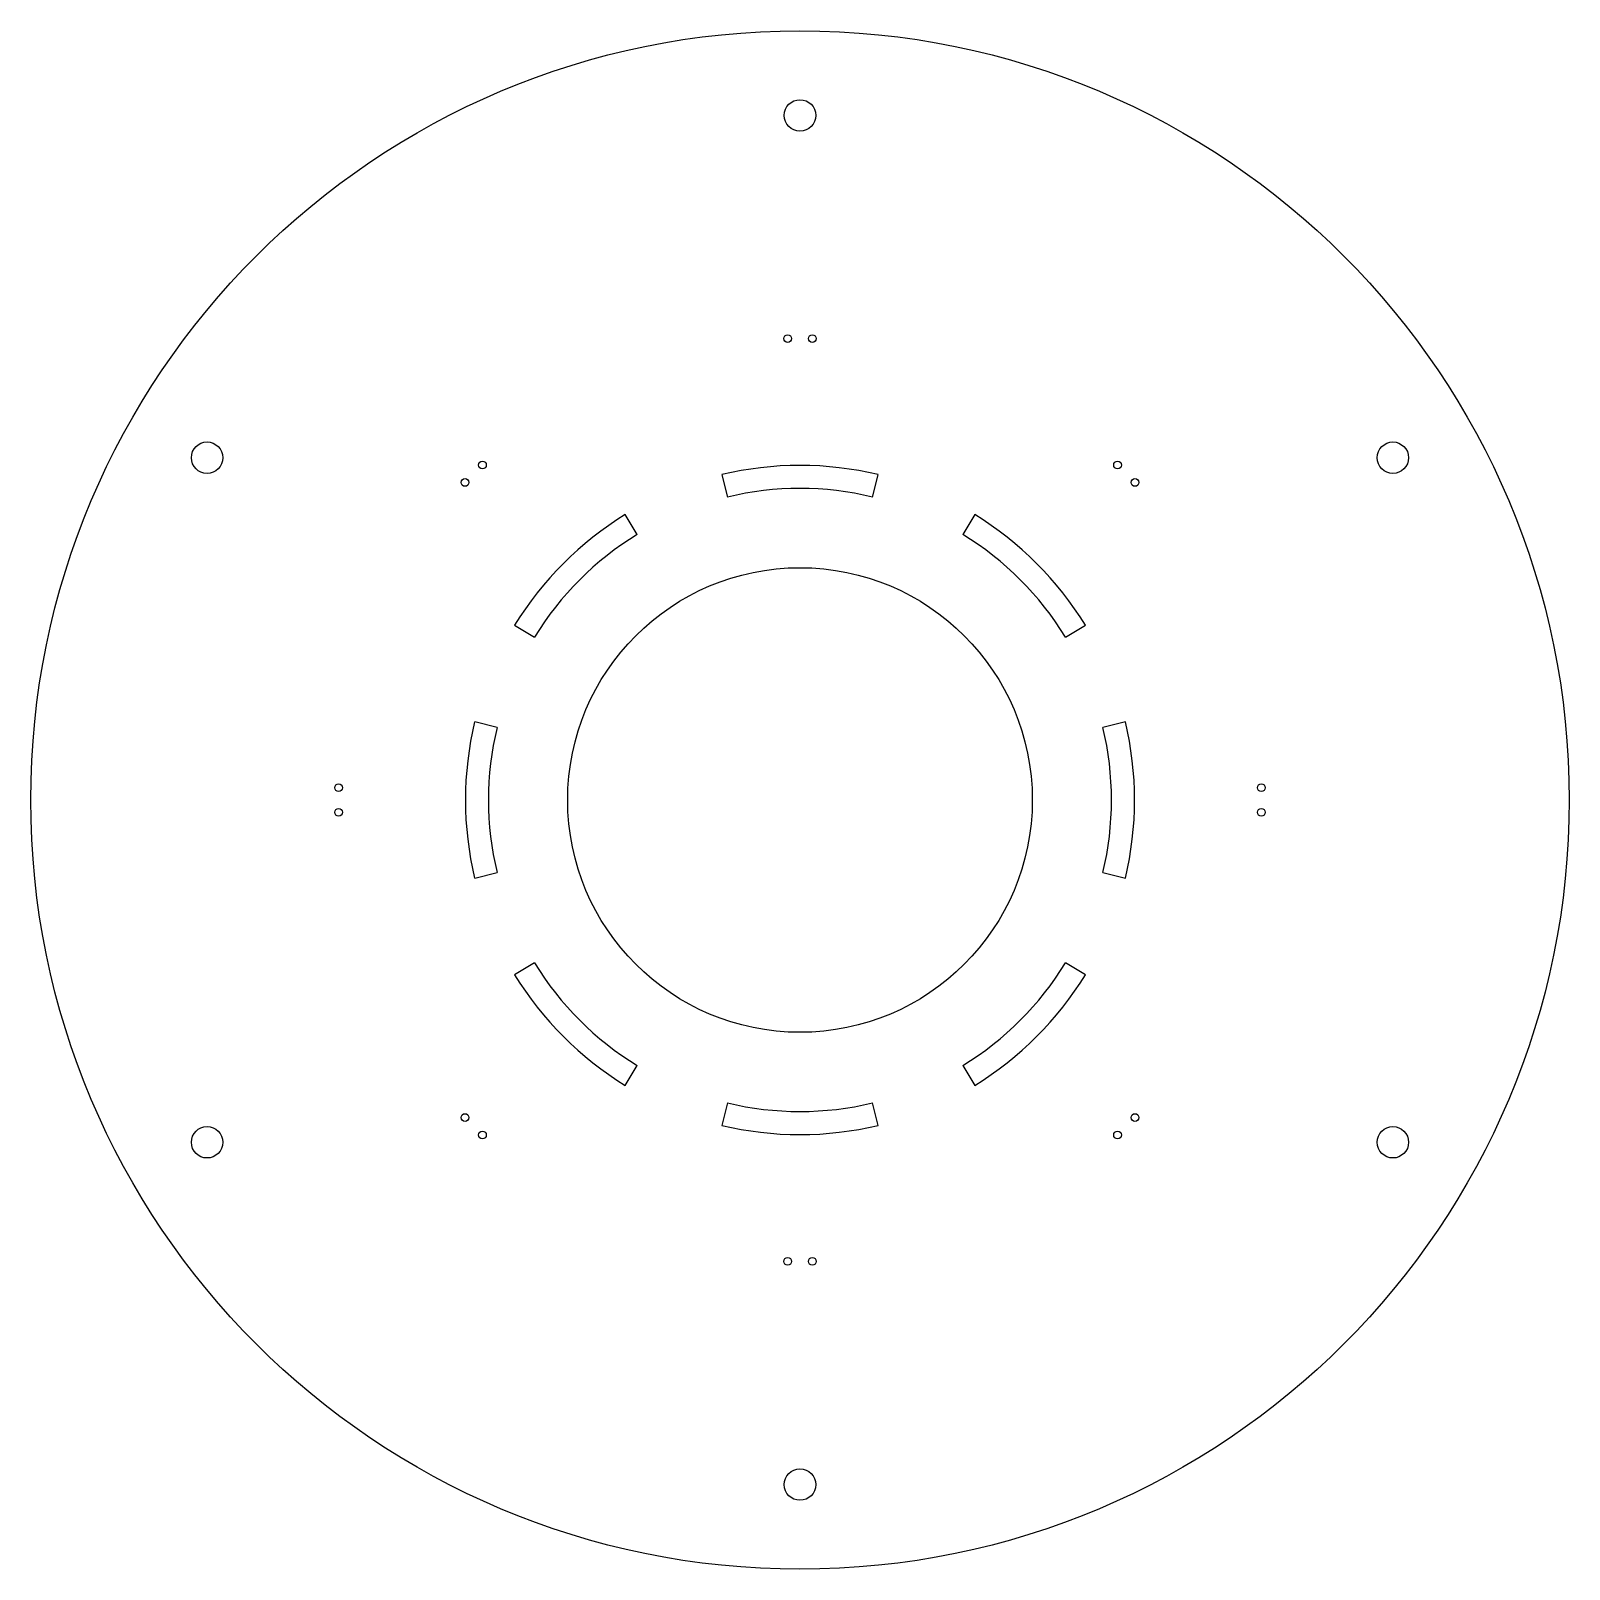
# Model space of a CAD drawing. Header units: millimetres. Extents: x 53 to 553, y 55 to 555.
import ezdxf

# ---------------------------------------------------------------- set-up
doc = ezdxf.new("R2010")
doc.units = ezdxf.units.MM

msp = doc.modelspace()

# ---------------------------------------------------------------- linework, layer by layer
at = {"color": 7, "linetype": 'Continuous', "lineweight": 25}
for p, q in [((277.4, 410.54), (279.24, 403.27)), ((326.42, 403.27), (328.26, 410.54)), ((249.89, 391.12), (246.05, 397.56)), ((359.62, 397.56), (355.77, 391.12)), ((210.08, 361.59), (216.53, 357.75)), ((389.14, 357.75), (395.58, 361.59)), ((204.37, 328.4), (197.1, 330.24)), ((408.57, 330.24), (401.29, 328.4)), ((197.1, 279.38), (204.37, 281.22)), ((401.29, 281.22), (408.57, 279.38)), ((216.53, 251.87), (210.08, 248.02)), ((395.58, 248.02), (389.14, 251.87)), ((246.05, 212.06), (249.89, 218.5)), ((355.77, 218.5), (359.62, 212.06)), ((279.24, 206.35), (277.4, 199.07)), ((328.26, 199.07), (326.42, 206.35))]:
    msp.add_line(p, q, dxfattribs=at)
for centre, radius in [((302.83, 304.81), 250), ((302.83, 527.31), 5.1), ((298.83, 454.76), 1.25), ((306.83, 454.76), 1.25), ((110.14, 416.06), 5.1), ((495.52, 416.06), 5.1), ((199.63, 413.67), 1.25), ((406.03, 413.67), 1.25), ((193.97, 408.01), 1.25), ((411.69, 408.01), 1.25), ((302.83, 304.81), 75.5), ((152.88, 308.81), 1.25), ((452.78, 308.81), 1.25), ((152.88, 300.81), 1.25), ((452.78, 300.81), 1.25), ((193.97, 201.61), 1.25), ((411.69, 201.61), 1.25), ((110.14, 193.56), 5.1), ((199.63, 195.95), 1.25), ((406.03, 195.95), 1.25), ((495.52, 193.56), 5.1), ((298.83, 154.86), 1.25), ((306.83, 154.86), 1.25), ((302.83, 82.31), 5.1)]:
    msp.add_circle(centre, radius, dxfattribs=at)
for radius, start, end in [(108.75, 76.4768, 103.5232), (101.25, 76.5255, 103.4745), (108.75, 121.4768, 148.5232), (108.75, 31.4768, 58.5232), (101.25, 121.5255, 148.4745), (101.25, 31.5255, 58.4745), (108.75, 166.4768, 193.5232), (108.75, 346.4768, 13.5232), (101.25, 166.5255, 193.4745), (101.25, 346.5255, 13.4745), (101.25, 211.5255, 238.4745), (101.25, 301.5255, 328.4745), (108.75, 211.4768, 238.5232), (108.75, 301.4768, 328.5232), (101.25, 256.5255, 283.4745), (108.75, 256.4768, 283.5232)]:
    msp.add_arc((302.83, 304.81), radius, start, end, dxfattribs=at)

doc.saveas('drawing.dxf')
